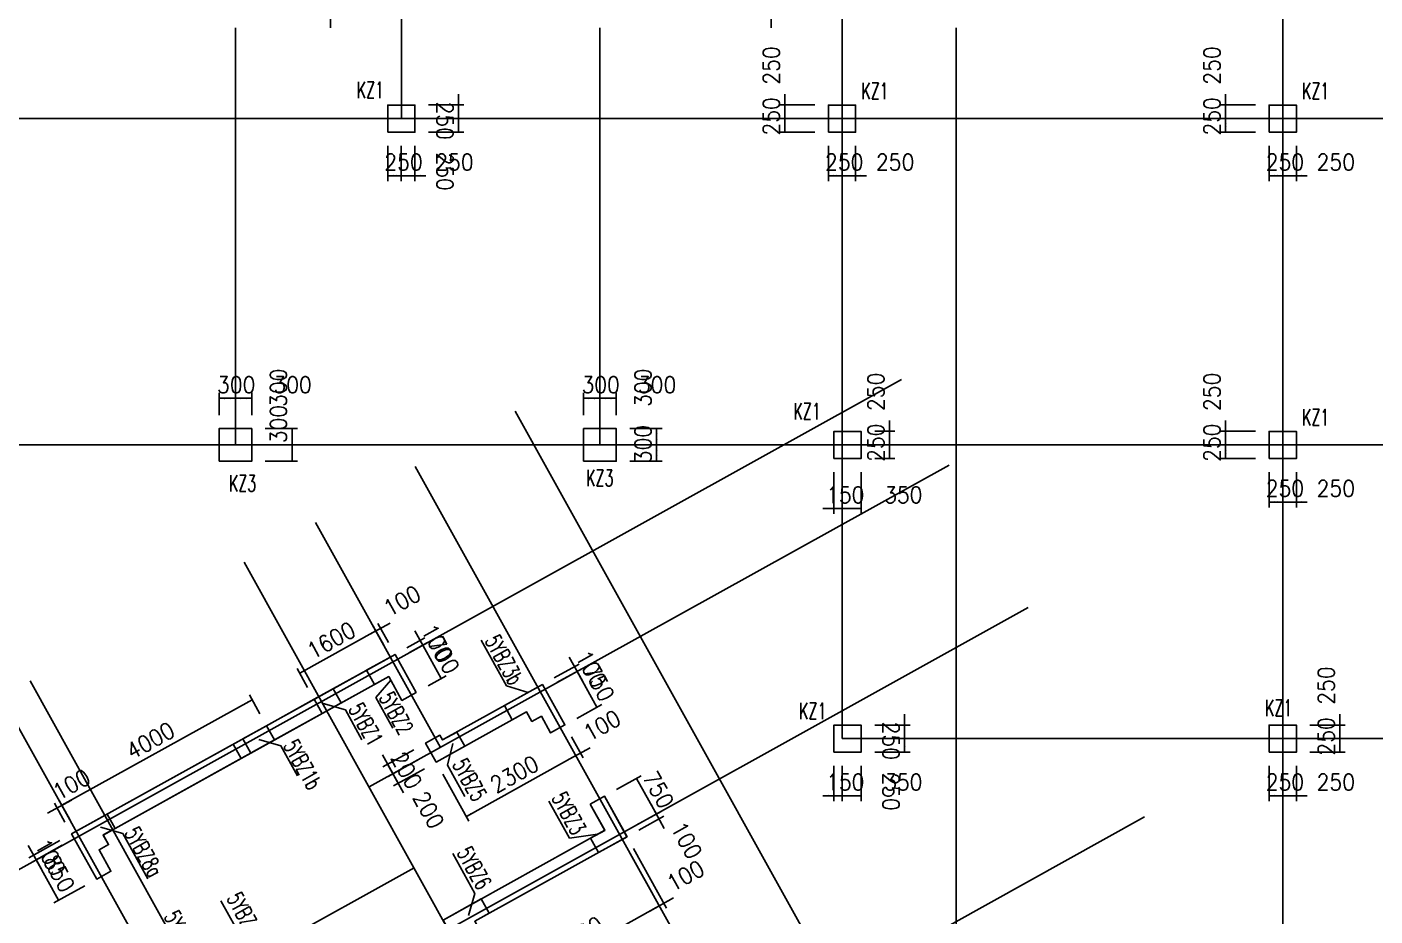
# Model space of a CAD drawing. Extents: x 387171 to 699106, y 11966 to 245688.
# Drawn here: x 493477 to 518254, y 130026 to 146373 of the extents above; entities that cross this region are included whole.
import ezdxf

# ---------------------------------------------------------------- set-up
doc = ezdxf.new("R2010")
doc.units = 0
doc.header["$LTSCALE"] = 100
doc.header["$MEASUREMENT"] = 0
doc.linetypes.add('DASHED', pattern=[19.05, 12.7, -6.35])
for name, color, linetype in [('22000', 2, 'Continuous'), ('b边缘构件', 235, 'Continuous'), ('COLU', 7, 'Continuous'), ('COLU_DASH', 9, 'DASHED'), ('DIM', 3, 'Continuous'), ('DOTE', 253, 'Continuous'), ('NUM', 7, 'Continuous'), ('wall-主楼', 2, 'Continuous'), ('Y阴影', 254, 'Continuous'), ('小尺寸', 4, 'Continuous'), ('边缘构件标注', 1, 'Continuous')]:
    doc.layers.add(name, color=color, linetype=linetype)
doc.styles.get("Standard").update_dxf_attribs({"font": 'standard'})
doc.dimstyles.get("Standard").update_dxf_attribs({"dimtxt": 300, "dimasz": 100, "dimexe": 100, "dimexo": 250, "dimgap": 100, "dimtad": 0, "dimtoh": 1, "dimdec": 0, "dimdsep": 46, "dimcen": 0.09, "dimclrt": 7, "dimadec": 0, "dimazin": 0, "dimtfac": 1, "dimtdec": 4, "dimtofl": 0, "dimtmove": 0, "dimatfit": 3, "dimfxl": 1, "dimtolj": 1, "dimtzin": 0, "dimarcsym": 0})

# ---------------------------------------------------------------- blocks, each defined once
blk = doc.blocks.new('*D1211')
at = {"layer": '小尺寸', "color": 0, "linetype": 'ByBlock', "lineweight": -2}
for p, q in [((504539, 131218), (505146, 130125)), ((504627, 131267), (505234, 130174)), ((504923, 130116), (505360, 130359))]:
    blk.add_line(p, q, dxfattribs=at)
for points in [[(505098, 130213), (505018, 130150), (505002, 130179)], [(505185, 130261), (505265, 130325), (505281, 130295)]]:
    blk.add_solid(points, dxfattribs=at)
at = {"layer": '小尺寸', "color": 7, "linetype": 'Continuous', "lineweight": -2, "insert": (505580, 130767), "char_height": 300, "width": 476.67, "attachment_point": 5, "rotation": 29.0454}
blk.add_mtext('100', dxfattribs=at)
blk = doc.blocks.new('*D3378')
at = {"layer": '小尺寸', "color": 0, "linetype": 'ByBlock', "lineweight": -2}
for p, q in [((493501, 131322), (493744, 130885)), ((494079, 131414), (493510, 131099)), ((494127, 131327), (493559, 131011))]:
    blk.add_line(p, q, dxfattribs=at)
for points in [[(493598, 131147), (493535, 131227), (493564, 131243)], [(493646, 131060), (493710, 130980), (493680, 130964)]]:
    blk.add_solid(points, dxfattribs=at)
at = {"layer": '小尺寸', "color": 7, "linetype": 'Continuous', "lineweight": -2, "insert": (493907, 131106), "char_height": 300, "width": 476.67, "attachment_point": 5, "rotation": 299.0454}
blk.add_mtext('100', dxfattribs=at)
blk = doc.blocks.new('*D2992')
at = {"layer": '小尺寸', "color": 0, "linetype": 'ByBlock', "lineweight": -2}
for p, q in [((494127, 131327), (493559, 131011)), ((493646, 131060), (494059, 130317)), ((494540, 130584), (493972, 130268))]:
    blk.add_line(p, q, dxfattribs=at)
for points in [[(493646, 131060), (493710, 130980), (493680, 130964)], [(494059, 130317), (493996, 130396), (494025, 130412)]]:
    blk.add_solid(points, dxfattribs=at)
at = {"layer": '小尺寸', "color": 7, "linetype": 'Continuous', "lineweight": -2, "insert": (494071, 130810), "char_height": 300, "width": 566.67, "attachment_point": 5, "rotation": 299.0454}
blk.add_mtext('850', dxfattribs=at)
blk = doc.blocks.new('*D3176')
at = {"layer": '小尺寸', "color": 0, "linetype": 'ByBlock', "lineweight": -2}
for p, q in [((500461, 134958), (500791, 135142)), ((500509, 134871), (500839, 135054)), ((500606, 135268), (500849, 134831))]:
    blk.add_line(p, q, dxfattribs=at)
for points in [[(500703, 135093), (500640, 135172), (500669, 135189)], [(500752, 135006), (500815, 134926), (500786, 134910)]]:
    blk.add_solid(points, dxfattribs=at)
at = {"layer": '小尺寸', "color": 7, "linetype": 'Continuous', "lineweight": -2, "insert": (501012, 135051), "char_height": 300, "width": 476.67, "attachment_point": 5, "rotation": 299.0454}
blk.add_mtext('100', dxfattribs=at)
blk = doc.blocks.new('*D4114')
at = {"layer": '小尺寸', "color": 0, "linetype": 'ByBlock', "lineweight": -2}
for p, q in [((500509, 134871), (500839, 135054)), ((500752, 135006), (501092, 134394)), ((500849, 134259), (501179, 134442))]:
    blk.add_line(p, q, dxfattribs=at)
for points in [[(500752, 135006), (500815, 134926), (500786, 134910)], [(501092, 134394), (501028, 134473), (501058, 134489)]]:
    blk.add_solid(points, dxfattribs=at)
at = {"layer": '小尺寸', "color": 7, "linetype": 'Continuous', "lineweight": -2, "insert": (501140, 134821), "char_height": 300, "width": 566.67, "attachment_point": 5, "rotation": 299.0454}
blk.add_mtext('700', dxfattribs=at)
blk = doc.blocks.new('*D3718')
at = {"layer": '小尺寸', "color": 0, "linetype": 'ByBlock', "lineweight": -2}
for p, q in [((500035, 135004), (499841, 135354)), ((498490, 134490), (499889, 135267)), ((498636, 134228), (498442, 134577))]:
    blk.add_line(p, q, dxfattribs=at)
for points in [[(499889, 135267), (499810, 135203), (499794, 135233)], [(498490, 134490), (498570, 134553), (498586, 134524)]]:
    blk.add_solid(points, dxfattribs=at)
at = {"layer": '小尺寸', "color": 7, "linetype": 'Continuous', "lineweight": -2, "insert": (499068, 135097), "char_height": 300, "width": 685, "attachment_point": 5, "rotation": 29.0454}
blk.add_mtext('1600', dxfattribs=at)
blk = doc.blocks.new('*D4470')
at = {"layer": '小尺寸', "color": 0, "linetype": 'ByBlock', "lineweight": -2}
for p, q in [((499714, 135170), (500151, 135412)), ((500035, 135004), (499841, 135354)), ((500122, 135053), (499928, 135403))]:
    blk.add_line(p, q, dxfattribs=at)
for points in [[(499977, 135315), (500056, 135378), (500072, 135349)], [(499889, 135267), (499810, 135203), (499794, 135233)]]:
    blk.add_solid(points, dxfattribs=at)
at = {"layer": '小尺寸', "color": 7, "linetype": 'Continuous', "lineweight": -2, "insert": (500371, 135820), "char_height": 300, "width": 476.67, "attachment_point": 5, "rotation": 29.0454}
blk.add_mtext('100', dxfattribs=at)
blk = doc.blocks.new('*D4239')
at = {"layer": '小尺寸', "color": 0, "linetype": 'ByBlock', "lineweight": -2}
for p, q in [((500587, 133084), (500018, 132768)), ((500009, 132992), (500300, 132467)), ((500684, 132909), (500115, 132593))]:
    blk.add_line(p, q, dxfattribs=at)
for points in [[(500106, 132817), (500043, 132896), (500072, 132912)], [(500203, 132642), (500266, 132563), (500237, 132546)]]:
    blk.add_solid(points, dxfattribs=at)
at = {"layer": '小尺寸', "color": 7, "linetype": 'Continuous', "lineweight": -2, "insert": (500453, 132706), "char_height": 300, "width": 566.67, "attachment_point": 5, "rotation": 299.0454}
blk.add_mtext('200', dxfattribs=at)
blk = doc.blocks.new('*D350')
at = {"layer": '小尺寸', "color": 0, "linetype": 'ByBlock', "lineweight": -2}
for p, q in [((503486, 133321), (503699, 132937)), ((503389, 132878), (503826, 133121)), ((503398, 133273), (503612, 132888))]:
    blk.add_line(p, q, dxfattribs=at)
for points in [[(503651, 133024), (503730, 133087), (503746, 133058)], [(503563, 132976), (503484, 132912), (503468, 132942)]]:
    blk.add_solid(points, dxfattribs=at)
at = {"layer": '小尺寸', "color": 7, "linetype": 'Continuous', "lineweight": -2, "insert": (504046, 133529), "char_height": 300, "width": 476.67, "attachment_point": 5, "rotation": 29.0454}
blk.add_mtext('100', dxfattribs=at)
blk = doc.blocks.new('*D1043')
at = {"layer": '小尺寸', "color": 0, "linetype": 'ByBlock', "lineweight": -2}
for p, q in [((500106, 132817), (500397, 132292)), ((500684, 132909), (500115, 132593)), ((500781, 132734), (500213, 132418))]:
    blk.add_line(p, q, dxfattribs=at)
for points in [[(500203, 132642), (500140, 132721), (500169, 132737)], [(500300, 132467), (500363, 132388), (500334, 132372)]]:
    blk.add_solid(points, dxfattribs=at)
at = {"layer": '小尺寸', "color": 7, "linetype": 'Continuous', "lineweight": -2, "insert": (500859, 131975), "char_height": 300, "width": 566.67, "attachment_point": 5, "rotation": 299.0454}
blk.add_mtext('200', dxfattribs=at)
blk = doc.blocks.new('*D2005')
at = {"layer": '小尺寸', "color": 0, "linetype": 'ByBlock', "lineweight": -2}
for p, q in [((503398, 133273), (503612, 132888)), ((501553, 131859), (503563, 132976)), ((501121, 132637), (501601, 131771))]:
    blk.add_line(p, q, dxfattribs=at)
for points in [[(503563, 132976), (503484, 132912), (503468, 132942)], [(501553, 131859), (501632, 131922), (501648, 131893)]]:
    blk.add_solid(points, dxfattribs=at)
at = {"layer": '小尺寸', "color": 7, "linetype": 'Continuous', "lineweight": -2, "insert": (502437, 132636), "char_height": 300, "width": 780, "attachment_point": 5, "rotation": 29.0454}
blk.add_mtext('2300', dxfattribs=at)
blk = doc.blocks.new('*D2174')
at = {"layer": '小尺寸', "color": 0, "linetype": 'ByBlock', "lineweight": -2}
for p, q in [((503170, 134404), (503628, 134658)), ((503219, 134317), (503677, 134571)), ((503444, 134785), (503686, 134348))]:
    blk.add_line(p, q, dxfattribs=at)
for points in [[(503541, 134610), (503478, 134689), (503507, 134705)], [(503589, 134523), (503652, 134443), (503623, 134427)]]:
    blk.add_solid(points, dxfattribs=at)
at = {"layer": '小尺寸', "color": 7, "linetype": 'Continuous', "lineweight": -2, "insert": (503850, 134568), "char_height": 300, "width": 476.67, "attachment_point": 5, "rotation": 299.0454}
blk.add_mtext('100', dxfattribs=at)
blk = doc.blocks.new('*D1925')
at = {"layer": '小尺寸', "color": 0, "linetype": 'ByBlock', "lineweight": -2}
for p, q in [((503219, 134317), (503677, 134571)), ((503589, 134523), (503953, 133867)), ((503583, 133661), (504041, 133915))]:
    blk.add_line(p, q, dxfattribs=at)
for points in [[(503589, 134523), (503652, 134443), (503623, 134427)], [(503953, 133867), (503890, 133946), (503919, 133962)]]:
    blk.add_solid(points, dxfattribs=at)
at = {"layer": '小尺寸', "color": 7, "linetype": 'Continuous', "lineweight": -2, "insert": (503990, 134316), "char_height": 300, "width": 566.67, "attachment_point": 5, "rotation": 299.0454}
blk.add_mtext('750', dxfattribs=at)
blk = doc.blocks.new('*D2683')
at = {"layer": '小尺寸', "color": 0, "linetype": 'ByBlock', "lineweight": -2}
for p, q in [((504311, 132350), (504769, 132604)), ((504682, 132555), (505046, 131900)), ((504675, 131694), (505133, 131948))]:
    blk.add_line(p, q, dxfattribs=at)
for points in [[(504682, 132555), (504745, 132476), (504716, 132460)], [(505046, 131900), (504983, 131979), (505012, 131995)]]:
    blk.add_solid(points, dxfattribs=at)
at = {"layer": '小尺寸', "color": 7, "linetype": 'Continuous', "lineweight": -2, "insert": (505082, 132349), "char_height": 300, "width": 566.67, "attachment_point": 5, "rotation": 299.0454}
blk.add_mtext('750', dxfattribs=at)
blk = doc.blocks.new('*D2440')
at = {"layer": '小尺寸', "color": 0, "linetype": 'ByBlock', "lineweight": -2}
for p, q in [((504949, 132075), (505191, 131638)), ((504675, 131694), (505133, 131948)), ((504724, 131607), (505182, 131861))]:
    blk.add_line(p, q, dxfattribs=at)
for points in [[(505046, 131900), (504983, 131979), (505012, 131995)], [(505094, 131812), (505157, 131733), (505128, 131717)]]:
    blk.add_solid(points, dxfattribs=at)
at = {"layer": '小尺寸', "color": 7, "linetype": 'Continuous', "lineweight": -2, "insert": (505599, 131418), "char_height": 300, "width": 476.67, "attachment_point": 5, "rotation": 299.0454}
blk.add_mtext('100', dxfattribs=at)
blk = doc.blocks.new('*D106')
at = {"layer": '小尺寸', "color": 0, "linetype": 'ByBlock', "lineweight": -2}
for p, q in [((504831, 130694), (505146, 130125)), ((502388, 128708), (505098, 130213)), ((502121, 129189), (502436, 128620))]:
    blk.add_line(p, q, dxfattribs=at)
for points in [[(505098, 130213), (505018, 130150), (505002, 130179)], [(502388, 128708), (502467, 128771), (502483, 128742)]]:
    blk.add_solid(points, dxfattribs=at)
at = {"layer": '小尺寸', "color": 7, "linetype": 'Continuous', "lineweight": -2, "insert": (503621, 129679), "char_height": 300, "width": 775, "attachment_point": 5, "rotation": 29.0454}
blk.add_mtext('3100', dxfattribs=at)
blk = doc.blocks.new('*D3822')
at = {"layer": '小尺寸', "color": 0, "linetype": 'ByBlock', "lineweight": -2}
for p, q in [((497760, 133745), (497568, 134092)), ((497616, 134004), (494119, 132062)), ((494263, 131803), (494071, 132150))]:
    blk.add_line(p, q, dxfattribs=at)
for points in [[(497616, 134004), (497537, 133941), (497521, 133970)], [(494119, 132062), (494198, 132125), (494215, 132096)]]:
    blk.add_solid(points, dxfattribs=at)
at = {"layer": '小尺寸', "color": 7, "linetype": 'Continuous', "lineweight": -2, "insert": (495746, 133252), "char_height": 300, "width": 790, "attachment_point": 5, "rotation": 29.0454}
blk.add_mtext('4000', dxfattribs=at)
blk = doc.blocks.new('*D3416')
at = {"layer": '小尺寸', "color": 0, "linetype": 'ByBlock', "lineweight": -2}
for p, q in [((494294, 132159), (493857, 131917)), ((494176, 131754), (493983, 132101)), ((494263, 131803), (494071, 132150))]:
    blk.add_line(p, q, dxfattribs=at)
for points in [[(494119, 132062), (494198, 132125), (494215, 132096)], [(494032, 132014), (493952, 131951), (493936, 131980)]]:
    blk.add_solid(points, dxfattribs=at)
at = {"layer": '小尺寸', "color": 7, "linetype": 'Continuous', "lineweight": -2, "insert": (494294, 132445), "char_height": 300, "width": 476.67, "attachment_point": 5, "rotation": 29.0454}
blk.add_mtext('100', dxfattribs=at)
blk = doc.blocks.new('*D4488')
at = {"layer": 'DIM', "color": 0, "linetype": 'ByBlock', "lineweight": -2}
for p, q in [((500108, 144188), (500108, 143538)), ((500358, 144188), (500358, 143538)), ((500108, 143638), (500358, 143638))]:
    blk.add_line(p, q, dxfattribs=at)
for points in [[(500108, 143638), (500208, 143655), (500208, 143621)], [(500358, 143638), (500258, 143621), (500258, 143655)]]:
    blk.add_solid(points, dxfattribs=at)
at = {"layer": 'DIM', "color": 7, "linetype": 'Continuous', "lineweight": -2, "insert": (500398, 143888), "char_height": 300, "width": 566.67, "attachment_point": 5}
blk.add_mtext('250', dxfattribs=at)
blk = doc.blocks.new('*D0')
at = {"layer": 'DIM', "color": 0, "linetype": 'ByBlock', "lineweight": -2}
for p, q in [((500358, 144188), (500358, 143538)), ((500608, 144188), (500608, 143538)), ((500158, 143638), (500808, 143638))]:
    blk.add_line(p, q, dxfattribs=at)
for points in [[(500358, 143638), (500258, 143621), (500258, 143655)], [(500608, 143638), (500708, 143655), (500708, 143621)]]:
    blk.add_solid(points, dxfattribs=at)
at = {"layer": 'DIM', "color": 7, "linetype": 'Continuous', "lineweight": -2, "insert": (501334, 143888), "char_height": 300, "width": 566.67, "attachment_point": 5}
blk.add_mtext('250', dxfattribs=at)
blk = doc.blocks.new('*D929')
at = {"layer": 'DIM', "color": 0, "linetype": 'ByBlock', "lineweight": -2}
for p, q in [((500858, 144688), (501508, 144688)), ((501408, 144438), (501408, 144688)), ((500858, 144438), (501508, 144438))]:
    blk.add_line(p, q, dxfattribs=at)
for points in [[(501408, 144688), (501425, 144588), (501391, 144588)], [(501408, 144438), (501391, 144538), (501425, 144538)]]:
    blk.add_solid(points, dxfattribs=at)
at = {"layer": 'DIM', "color": 7, "linetype": 'Continuous', "lineweight": -2, "insert": (501158, 143712), "char_height": 300, "width": 566.67, "attachment_point": 5, "rotation": 270}
blk.add_mtext('250', dxfattribs=at)
blk = doc.blocks.new('*D537')
at = {"layer": 'DIM', "color": 0, "linetype": 'ByBlock', "lineweight": -2}
for p, q in [((501408, 144488), (501408, 145138)), ((500858, 144938), (501508, 144938)), ((500858, 144688), (501508, 144688))]:
    blk.add_line(p, q, dxfattribs=at)
for points in [[(501408, 144938), (501391, 145038), (501425, 145038)], [(501408, 144688), (501425, 144588), (501391, 144588)]]:
    blk.add_solid(points, dxfattribs=at)
at = {"layer": 'DIM', "color": 7, "linetype": 'Continuous', "lineweight": -2, "insert": (501158, 144648), "char_height": 300, "width": 566.67, "attachment_point": 5, "rotation": 270}
blk.add_mtext('250', dxfattribs=at)
blk = doc.blocks.new('*D1319')
at = {"layer": 'DIM', "color": 0, "linetype": 'ByBlock', "lineweight": -2}
for p, q in [((507408, 145138), (507408, 144488)), ((507958, 144938), (507308, 144938)), ((507958, 144688), (507308, 144688))]:
    blk.add_line(p, q, dxfattribs=at)
for points in [[(507408, 144938), (507391, 145038), (507425, 145038)], [(507408, 144688), (507425, 144588), (507391, 144588)]]:
    blk.add_solid(points, dxfattribs=at)
at = {"layer": 'DIM', "color": 7, "linetype": 'Continuous', "lineweight": -2, "insert": (507158, 145664), "char_height": 300, "width": 566.67, "attachment_point": 5, "rotation": 90}
blk.add_mtext('250', dxfattribs=at)
blk = doc.blocks.new('*D1068')
at = {"layer": 'DIM', "color": 0, "linetype": 'ByBlock', "lineweight": -2}
for p, q in [((507958, 144688), (507308, 144688)), ((507408, 144688), (507408, 144438)), ((507958, 144438), (507308, 144438))]:
    blk.add_line(p, q, dxfattribs=at)
for points in [[(507408, 144688), (507425, 144588), (507391, 144588)], [(507408, 144438), (507391, 144538), (507425, 144538)]]:
    blk.add_solid(points, dxfattribs=at)
at = {"layer": 'DIM', "color": 7, "linetype": 'Continuous', "lineweight": -2, "insert": (507158, 144728), "char_height": 300, "width": 566.67, "attachment_point": 5, "rotation": 90}
blk.add_mtext('250', dxfattribs=at)
blk = doc.blocks.new('*D1866')
at = {"layer": 'DIM', "color": 0, "linetype": 'ByBlock', "lineweight": -2}
for p, q in [((508208, 144188), (508208, 143538)), ((508458, 144188), (508458, 143538)), ((508208, 143638), (508458, 143638))]:
    blk.add_line(p, q, dxfattribs=at)
for points in [[(508208, 143638), (508308, 143655), (508308, 143621)], [(508458, 143638), (508358, 143621), (508358, 143655)]]:
    blk.add_solid(points, dxfattribs=at)
at = {"layer": 'DIM', "color": 7, "linetype": 'Continuous', "lineweight": -2, "insert": (508498, 143888), "char_height": 300, "width": 566.67, "attachment_point": 5}
blk.add_mtext('250', dxfattribs=at)
blk = doc.blocks.new('*D2052')
at = {"layer": 'DIM', "color": 0, "linetype": 'ByBlock', "lineweight": -2}
for p, q in [((508458, 144188), (508458, 143538)), ((508708, 144188), (508708, 143538)), ((508258, 143638), (508908, 143638))]:
    blk.add_line(p, q, dxfattribs=at)
for points in [[(508458, 143638), (508358, 143621), (508358, 143655)], [(508708, 143638), (508808, 143655), (508808, 143621)]]:
    blk.add_solid(points, dxfattribs=at)
at = {"layer": 'DIM', "color": 7, "linetype": 'Continuous', "lineweight": -2, "insert": (509434, 143888), "char_height": 300, "width": 566.67, "attachment_point": 5}
blk.add_mtext('250', dxfattribs=at)
blk = doc.blocks.new('*D1786')
at = {"layer": 'DIM', "color": 0, "linetype": 'ByBlock', "lineweight": -2}
for p, q in [((515508, 145138), (515508, 144488)), ((516058, 144938), (515408, 144938)), ((516058, 144688), (515408, 144688))]:
    blk.add_line(p, q, dxfattribs=at)
for points in [[(515508, 144938), (515491, 145038), (515525, 145038)], [(515508, 144688), (515525, 144588), (515491, 144588)]]:
    blk.add_solid(points, dxfattribs=at)
at = {"layer": 'DIM', "color": 7, "linetype": 'Continuous', "lineweight": -2, "insert": (515258, 145664), "char_height": 300, "width": 566.67, "attachment_point": 5, "rotation": 90}
blk.add_mtext('250', dxfattribs=at)
blk = doc.blocks.new('*D2574')
at = {"layer": 'DIM', "color": 0, "linetype": 'ByBlock', "lineweight": -2}
for p, q in [((516058, 144688), (515408, 144688)), ((515508, 144688), (515508, 144438)), ((516058, 144438), (515408, 144438))]:
    blk.add_line(p, q, dxfattribs=at)
for points in [[(515508, 144688), (515525, 144588), (515491, 144588)], [(515508, 144438), (515491, 144538), (515525, 144538)]]:
    blk.add_solid(points, dxfattribs=at)
at = {"layer": 'DIM', "color": 7, "linetype": 'Continuous', "lineweight": -2, "insert": (515258, 144728), "char_height": 300, "width": 566.67, "attachment_point": 5, "rotation": 90}
blk.add_mtext('250', dxfattribs=at)
blk = doc.blocks.new('*D2339')
at = {"layer": 'DIM', "color": 0, "linetype": 'ByBlock', "lineweight": -2}
for p, q in [((516308, 144188), (516308, 143538)), ((516558, 144188), (516558, 143538)), ((516308, 143638), (516558, 143638))]:
    blk.add_line(p, q, dxfattribs=at)
for points in [[(516308, 143638), (516408, 143655), (516408, 143621)], [(516558, 143638), (516458, 143621), (516458, 143655)]]:
    blk.add_solid(points, dxfattribs=at)
at = {"layer": 'DIM', "color": 7, "linetype": 'Continuous', "lineweight": -2, "insert": (516598, 143888), "char_height": 300, "width": 566.67, "attachment_point": 5}
blk.add_mtext('250', dxfattribs=at)
blk = doc.blocks.new('*D3105')
at = {"layer": 'DIM', "color": 0, "linetype": 'ByBlock', "lineweight": -2}
for p, q in [((516558, 144188), (516558, 143538)), ((516808, 144188), (516808, 143538)), ((516358, 143638), (517008, 143638))]:
    blk.add_line(p, q, dxfattribs=at)
for points in [[(516558, 143638), (516458, 143621), (516458, 143655)], [(516808, 143638), (516908, 143655), (516908, 143621)]]:
    blk.add_solid(points, dxfattribs=at)
at = {"layer": 'DIM', "color": 7, "linetype": 'Continuous', "lineweight": -2, "insert": (517534, 143888), "char_height": 300, "width": 566.67, "attachment_point": 5}
blk.add_mtext('250', dxfattribs=at)
blk = doc.blocks.new('*D1558')
at = {"layer": 'DIM', "color": 0, "linetype": 'ByBlock', "lineweight": -2}
for p, q in [((509331, 139138), (509331, 138488)), ((509058, 138938), (509431, 138938)), ((509058, 138688), (509431, 138688))]:
    blk.add_line(p, q, dxfattribs=at)
for points in [[(509331, 138938), (509315, 139038), (509348, 139038)], [(509331, 138688), (509348, 138588), (509315, 138588)]]:
    blk.add_solid(points, dxfattribs=at)
at = {"layer": 'DIM', "color": 7, "linetype": 'Continuous', "lineweight": -2, "insert": (509081, 139664), "char_height": 300, "width": 566.67, "attachment_point": 5, "rotation": 90}
blk.add_mtext('250', dxfattribs=at)
blk = doc.blocks.new('*D1292')
at = {"layer": 'DIM', "color": 0, "linetype": 'ByBlock', "lineweight": -2}
for p, q in [((509058, 138688), (509431, 138688)), ((509331, 138688), (509331, 138438)), ((509058, 138438), (509431, 138438))]:
    blk.add_line(p, q, dxfattribs=at)
for points in [[(509331, 138688), (509348, 138588), (509315, 138588)], [(509331, 138438), (509315, 138538), (509348, 138538)]]:
    blk.add_solid(points, dxfattribs=at)
at = {"layer": 'DIM', "color": 7, "linetype": 'Continuous', "lineweight": -2, "insert": (509081, 138728), "char_height": 300, "width": 566.67, "attachment_point": 5, "rotation": 90}
blk.add_mtext('250', dxfattribs=at)
blk = doc.blocks.new('*D2083')
at = {"layer": 'DIM', "color": 0, "linetype": 'ByBlock', "lineweight": -2}
for p, q in [((508308, 138188), (508308, 137419)), ((508458, 138188), (508458, 137419)), ((508108, 137519), (508658, 137519))]:
    blk.add_line(p, q, dxfattribs=at)
for points in [[(508308, 137519), (508208, 137503), (508208, 137536)], [(508458, 137519), (508558, 137536), (508558, 137503)]]:
    blk.add_solid(points, dxfattribs=at)
at = {"layer": 'DIM', "color": 7, "linetype": 'Continuous', "lineweight": -2, "insert": (508519, 137769), "char_height": 300, "width": 476.67, "attachment_point": 5}
blk.add_mtext('150', dxfattribs=at)
blk = doc.blocks.new('*D1824')
at = {"layer": 'DIM', "color": 0, "linetype": 'ByBlock', "lineweight": -2}
for p, q in [((508458, 138188), (508458, 137419)), ((508808, 138188), (508808, 137419)), ((508458, 137519), (508808, 137519))]:
    blk.add_line(p, q, dxfattribs=at)
for points in [[(508458, 137519), (508558, 137536), (508558, 137503)], [(508808, 137519), (508708, 137503), (508708, 137536)]]:
    blk.add_solid(points, dxfattribs=at)
at = {"layer": 'DIM', "color": 7, "linetype": 'Continuous', "lineweight": -2, "insert": (509584, 137769), "char_height": 300, "width": 566.67, "attachment_point": 5}
blk.add_mtext('350', dxfattribs=at)
blk = doc.blocks.new('*D2031')
at = {"layer": 'DIM', "color": 0, "linetype": 'ByBlock', "lineweight": -2}
for p, q in [((508308, 132788), (508308, 132138)), ((508458, 132788), (508458, 132138)), ((508108, 132238), (508658, 132238))]:
    blk.add_line(p, q, dxfattribs=at)
for points in [[(508308, 132238), (508208, 132221), (508208, 132255)], [(508458, 132238), (508558, 132255), (508558, 132221)]]:
    blk.add_solid(points, dxfattribs=at)
at = {"layer": 'DIM', "color": 7, "linetype": 'Continuous', "lineweight": -2, "insert": (508519, 132488), "char_height": 300, "width": 476.67, "attachment_point": 5}
blk.add_mtext('150', dxfattribs=at)
blk = doc.blocks.new('*D2809')
at = {"layer": 'DIM', "color": 0, "linetype": 'ByBlock', "lineweight": -2}
for p, q in [((508458, 132788), (508458, 132138)), ((508808, 132788), (508808, 132138)), ((508458, 132238), (508808, 132238))]:
    blk.add_line(p, q, dxfattribs=at)
for points in [[(508458, 132238), (508558, 132255), (508558, 132221)], [(508808, 132238), (508708, 132221), (508708, 132255)]]:
    blk.add_solid(points, dxfattribs=at)
at = {"layer": 'DIM', "color": 7, "linetype": 'Continuous', "lineweight": -2, "insert": (509584, 132488), "char_height": 300, "width": 566.67, "attachment_point": 5}
blk.add_mtext('350', dxfattribs=at)
blk = doc.blocks.new('*D2546')
at = {"layer": 'DIM', "color": 0, "linetype": 'ByBlock', "lineweight": -2}
for p, q in [((509058, 133288), (509708, 133288)), ((509608, 133038), (509608, 133288)), ((509058, 133038), (509708, 133038))]:
    blk.add_line(p, q, dxfattribs=at)
for points in [[(509608, 133288), (509625, 133188), (509591, 133188)], [(509608, 133038), (509591, 133138), (509625, 133138)]]:
    blk.add_solid(points, dxfattribs=at)
at = {"layer": 'DIM', "color": 7, "linetype": 'Continuous', "lineweight": -2, "insert": (509358, 132312), "char_height": 300, "width": 566.67, "attachment_point": 5, "rotation": 270}
blk.add_mtext('250', dxfattribs=at)
blk = doc.blocks.new('*D3330')
at = {"layer": 'DIM', "color": 0, "linetype": 'ByBlock', "lineweight": -2}
for p, q in [((509608, 133088), (509608, 133738)), ((509058, 133538), (509708, 133538)), ((509058, 133288), (509708, 133288))]:
    blk.add_line(p, q, dxfattribs=at)
for points in [[(509608, 133538), (509591, 133638), (509625, 133638)], [(509608, 133288), (509625, 133188), (509591, 133188)]]:
    blk.add_solid(points, dxfattribs=at)
at = {"layer": 'DIM', "color": 7, "linetype": 'Continuous', "lineweight": -2, "insert": (509358, 133248), "char_height": 300, "width": 566.67, "attachment_point": 5, "rotation": 270}
blk.add_mtext('250', dxfattribs=at)
blk = doc.blocks.new('*D2938')
at = {"layer": 'DIM', "color": 0, "linetype": 'ByBlock', "lineweight": -2}
for p, q in [((515508, 139138), (515508, 138488)), ((516058, 138938), (515408, 138938)), ((516058, 138688), (515408, 138688))]:
    blk.add_line(p, q, dxfattribs=at)
for points in [[(515508, 138938), (515491, 139038), (515525, 139038)], [(515508, 138688), (515525, 138588), (515491, 138588)]]:
    blk.add_solid(points, dxfattribs=at)
at = {"layer": 'DIM', "color": 7, "linetype": 'Continuous', "lineweight": -2, "insert": (515258, 139664), "char_height": 300, "width": 566.67, "attachment_point": 5, "rotation": 90}
blk.add_mtext('250', dxfattribs=at)
blk = doc.blocks.new('*D3845')
at = {"layer": 'DIM', "color": 0, "linetype": 'ByBlock', "lineweight": -2}
for p, q in [((516058, 138688), (515408, 138688)), ((515508, 138688), (515508, 138438)), ((516058, 138438), (515408, 138438))]:
    blk.add_line(p, q, dxfattribs=at)
for points in [[(515508, 138688), (515525, 138588), (515491, 138588)], [(515508, 138438), (515491, 138538), (515525, 138538)]]:
    blk.add_solid(points, dxfattribs=at)
at = {"layer": 'DIM', "color": 7, "linetype": 'Continuous', "lineweight": -2, "insert": (515258, 138728), "char_height": 300, "width": 566.67, "attachment_point": 5, "rotation": 90}
blk.add_mtext('250', dxfattribs=at)
blk = doc.blocks.new('*D4045')
at = {"layer": 'DIM', "color": 0, "linetype": 'ByBlock', "lineweight": -2}
for p, q in [((516308, 138188), (516308, 137538)), ((516558, 138188), (516558, 137538)), ((516308, 137638), (516558, 137638))]:
    blk.add_line(p, q, dxfattribs=at)
for points in [[(516308, 137638), (516408, 137655), (516408, 137621)], [(516558, 137638), (516458, 137621), (516458, 137655)]]:
    blk.add_solid(points, dxfattribs=at)
at = {"layer": 'DIM', "color": 7, "linetype": 'Continuous', "lineweight": -2, "insert": (516598, 137888), "char_height": 300, "width": 566.67, "attachment_point": 5}
blk.add_mtext('250', dxfattribs=at)
blk = doc.blocks.new('*D3788')
at = {"layer": 'DIM', "color": 0, "linetype": 'ByBlock', "lineweight": -2}
for p, q in [((516558, 138188), (516558, 137538)), ((516808, 138188), (516808, 137538)), ((516358, 137638), (517008, 137638))]:
    blk.add_line(p, q, dxfattribs=at)
for points in [[(516558, 137638), (516458, 137621), (516458, 137655)], [(516808, 137638), (516908, 137655), (516908, 137621)]]:
    blk.add_solid(points, dxfattribs=at)
at = {"layer": 'DIM', "color": 7, "linetype": 'Continuous', "lineweight": -2, "insert": (517534, 137888), "char_height": 300, "width": 566.67, "attachment_point": 5}
blk.add_mtext('250', dxfattribs=at)
blk = doc.blocks.new('*D4545')
at = {"layer": 'DIM', "color": 0, "linetype": 'ByBlock', "lineweight": -2}
for p, q in [((517608, 133738), (517608, 133088)), ((517058, 133538), (517708, 133538)), ((517058, 133288), (517708, 133288))]:
    blk.add_line(p, q, dxfattribs=at)
for points in [[(517608, 133538), (517591, 133638), (517625, 133638)], [(517608, 133288), (517625, 133188), (517591, 133188)]]:
    blk.add_solid(points, dxfattribs=at)
at = {"layer": 'DIM', "color": 7, "linetype": 'Continuous', "lineweight": -2, "insert": (517358, 134264), "char_height": 300, "width": 566.67, "attachment_point": 5, "rotation": 90}
blk.add_mtext('250', dxfattribs=at)
blk = doc.blocks.new('*D4165')
at = {"layer": 'DIM', "color": 0, "linetype": 'ByBlock', "lineweight": -2}
for p, q in [((517058, 133288), (517708, 133288)), ((517608, 133288), (517608, 133038)), ((517058, 133038), (517708, 133038))]:
    blk.add_line(p, q, dxfattribs=at)
for points in [[(517608, 133288), (517625, 133188), (517591, 133188)], [(517608, 133038), (517591, 133138), (517625, 133138)]]:
    blk.add_solid(points, dxfattribs=at)
at = {"layer": 'DIM', "color": 7, "linetype": 'Continuous', "lineweight": -2, "insert": (517358, 133328), "char_height": 300, "width": 566.67, "attachment_point": 5, "rotation": 90}
blk.add_mtext('250', dxfattribs=at)
blk = doc.blocks.new('*D416')
at = {"layer": 'DIM', "color": 0, "linetype": 'ByBlock', "lineweight": -2}
for p, q in [((516308, 132788), (516308, 132138)), ((516558, 132788), (516558, 132138)), ((516308, 132238), (516558, 132238))]:
    blk.add_line(p, q, dxfattribs=at)
for points in [[(516308, 132238), (516408, 132255), (516408, 132221)], [(516558, 132238), (516458, 132221), (516458, 132255)]]:
    blk.add_solid(points, dxfattribs=at)
at = {"layer": 'DIM', "color": 7, "linetype": 'Continuous', "lineweight": -2, "insert": (516598, 132488), "char_height": 300, "width": 566.67, "attachment_point": 5}
blk.add_mtext('250', dxfattribs=at)
blk = doc.blocks.new('*D7')
at = {"layer": 'DIM', "color": 0, "linetype": 'ByBlock', "lineweight": -2}
for p, q in [((516558, 132788), (516558, 132138)), ((516808, 132788), (516808, 132138)), ((516358, 132238), (517008, 132238))]:
    blk.add_line(p, q, dxfattribs=at)
for points in [[(516558, 132238), (516458, 132221), (516458, 132255)], [(516808, 132238), (516908, 132255), (516908, 132221)]]:
    blk.add_solid(points, dxfattribs=at)
at = {"layer": 'DIM', "color": 7, "linetype": 'Continuous', "lineweight": -2, "insert": (517534, 132488), "char_height": 300, "width": 566.67, "attachment_point": 5}
blk.add_mtext('250', dxfattribs=at)
blk = doc.blocks.new('*D4227')
at = {"layer": 'DIM', "color": 0, "linetype": 'ByBlock', "lineweight": -2}
for p, q in [((497008, 139238), (497008, 139645)), ((497008, 139545), (497308, 139545)), ((497308, 139238), (497308, 139645))]:
    blk.add_line(p, q, dxfattribs=at)
for points in [[(497008, 139545), (497108, 139562), (497108, 139528)], [(497308, 139545), (497208, 139528), (497208, 139562)]]:
    blk.add_solid(points, dxfattribs=at)
at = {"layer": 'DIM', "color": 7, "linetype": 'Continuous', "lineweight": -2, "insert": (497323, 139795), "char_height": 300, "width": 566.67, "attachment_point": 5}
blk.add_mtext('300', dxfattribs=at)
blk = doc.blocks.new('*D477')
at = {"layer": 'DIM', "color": 0, "linetype": 'ByBlock', "lineweight": -2}
for p, q in [((497308, 139238), (497308, 139645)), ((497308, 139545), (497608, 139545)), ((497608, 139238), (497608, 139645))]:
    blk.add_line(p, q, dxfattribs=at)
for points in [[(497308, 139545), (497408, 139562), (497408, 139528)], [(497608, 139545), (497508, 139528), (497508, 139562)]]:
    blk.add_solid(points, dxfattribs=at)
at = {"layer": 'DIM', "color": 7, "linetype": 'Continuous', "lineweight": -2, "insert": (498359, 139795), "char_height": 300, "width": 566.67, "attachment_point": 5}
blk.add_mtext('300', dxfattribs=at)
blk = doc.blocks.new('*D73')
at = {"layer": 'DIM', "color": 0, "linetype": 'ByBlock', "lineweight": -2}
for p, q in [((497858, 138988), (498450, 138988)), ((498350, 138988), (498350, 138688)), ((497858, 138688), (498450, 138688))]:
    blk.add_line(p, q, dxfattribs=at)
for points in [[(498350, 138988), (498367, 138888), (498334, 138888)], [(498350, 138688), (498334, 138788), (498367, 138788)]]:
    blk.add_solid(points, dxfattribs=at)
at = {"layer": 'DIM', "color": 7, "linetype": 'Continuous', "lineweight": -2, "insert": (498100, 139739), "char_height": 300, "width": 566.67, "attachment_point": 5, "rotation": 90}
blk.add_mtext('300', dxfattribs=at)
blk = doc.blocks.new('*D974')
at = {"layer": 'DIM', "color": 0, "linetype": 'ByBlock', "lineweight": -2}
for p, q in [((497858, 138688), (498450, 138688)), ((498350, 138688), (498350, 138388)), ((497858, 138388), (498450, 138388))]:
    blk.add_line(p, q, dxfattribs=at)
for points in [[(498350, 138688), (498367, 138588), (498334, 138588)], [(498350, 138388), (498334, 138488), (498367, 138488)]]:
    blk.add_solid(points, dxfattribs=at)
at = {"layer": 'DIM', "color": 7, "linetype": 'Continuous', "lineweight": -2, "insert": (498100, 139071), "char_height": 300, "width": 566.67, "attachment_point": 5, "rotation": 90}
blk.add_mtext('300', dxfattribs=at)
blk = doc.blocks.new('*D575')
at = {"layer": 'DIM', "color": 0, "linetype": 'ByBlock', "lineweight": -2}
for p, q in [((503708, 139238), (503708, 139645)), ((503708, 139545), (504008, 139545)), ((504008, 139238), (504008, 139645))]:
    blk.add_line(p, q, dxfattribs=at)
for points in [[(503708, 139545), (503808, 139562), (503808, 139528)], [(504008, 139545), (503908, 139528), (503908, 139562)]]:
    blk.add_solid(points, dxfattribs=at)
at = {"layer": 'DIM', "color": 7, "linetype": 'Continuous', "lineweight": -2, "insert": (504023, 139795), "char_height": 300, "width": 566.67, "attachment_point": 5}
blk.add_mtext('300', dxfattribs=at)
blk = doc.blocks.new('*D1503')
at = {"layer": 'DIM', "color": 0, "linetype": 'ByBlock', "lineweight": -2}
for p, q in [((504008, 139238), (504008, 139645)), ((504008, 139545), (504308, 139545)), ((504308, 139238), (504308, 139645))]:
    blk.add_line(p, q, dxfattribs=at)
for points in [[(504008, 139545), (504108, 139562), (504108, 139528)], [(504308, 139545), (504208, 139528), (504208, 139562)]]:
    blk.add_solid(points, dxfattribs=at)
at = {"layer": 'DIM', "color": 7, "linetype": 'Continuous', "lineweight": -2, "insert": (505059, 139795), "char_height": 300, "width": 566.67, "attachment_point": 5}
blk.add_mtext('300', dxfattribs=at)
blk = doc.blocks.new('*D1082')
at = {"layer": 'DIM', "color": 0, "linetype": 'ByBlock', "lineweight": -2}
for p, q in [((504558, 138988), (505150, 138988)), ((505050, 138988), (505050, 138688)), ((504558, 138688), (505150, 138688))]:
    blk.add_line(p, q, dxfattribs=at)
for points in [[(505050, 138988), (505067, 138888), (505034, 138888)], [(505050, 138688), (505034, 138788), (505067, 138788)]]:
    blk.add_solid(points, dxfattribs=at)
at = {"layer": 'DIM', "color": 7, "linetype": 'Continuous', "lineweight": -2, "insert": (504800, 139739), "char_height": 300, "width": 566.67, "attachment_point": 5, "rotation": 90}
blk.add_mtext('300', dxfattribs=at)
blk = doc.blocks.new('*D2011')
at = {"layer": 'DIM', "color": 0, "linetype": 'ByBlock', "lineweight": -2}
for p, q in [((504558, 138688), (505150, 138688)), ((505050, 138688), (505050, 138388)), ((504558, 138388), (505150, 138388))]:
    blk.add_line(p, q, dxfattribs=at)
for points in [[(505050, 138688), (505067, 138588), (505034, 138588)], [(505050, 138388), (505034, 138488), (505067, 138488)]]:
    blk.add_solid(points, dxfattribs=at)
at = {"layer": 'DIM', "color": 7, "linetype": 'Continuous', "lineweight": -2, "insert": (504800, 138703), "char_height": 300, "width": 566.67, "attachment_point": 5, "rotation": 90}
blk.add_mtext('300', dxfattribs=at)

msp = doc.modelspace()

# ---------------------------------------------------------------- hatches: boundary and pattern name
at = {"layer": 'Y阴影'}
h = msp.add_hatch(dxfattribs=at)
h.set_pattern_fill('ANSI31', color=256, scale=25, angle=-60.95463, style=0)
h.set_pattern_definition([])
h.paths.add_polyline_path([(500242.1, 134837), (499717.5, 134545.7), (499863.2, 134283.4), (500125.4, 134429.1), (500368.2, 133992), (500630.5, 134137.6)], flags=0)
h = msp.add_hatch(dxfattribs=at)
h.set_pattern_fill('ANSI31', color=256, scale=25, angle=-60.95463, style=0)
h.set_pattern_definition([])
h.paths.add_polyline_path([(499105.6, 134205.8), (498755.9, 134011.6), (498901.5, 133749.4), (499251.2, 133943.6)], flags=0)
h = msp.add_hatch(dxfattribs=at)
h.set_pattern_fill('ANSI31', color=256, scale=25, angle=-60.95463, style=0)
h.set_pattern_definition([])
h.paths.add_polyline_path([(503364.3, 133539.7), (503102.3, 133394.2), (502932.1, 133700), (502757.5, 133603.1), (502660.4, 133777.9), (502398.1, 133632.3), (502252.5, 133894.5), (502951.9, 134282.9)], flags=0)
h = msp.add_hatch(dxfattribs=at)
h.set_pattern_fill('ANSI31', color=256, scale=25, angle=-60.95463, style=0)
h.set_pattern_definition([])
h.paths.add_polyline_path([(497881.6, 133526.1), (497444.5, 133283.4), (497590.2, 133021.1), (498027.3, 133263.9)], flags=0)
h = msp.add_hatch(dxfattribs=at)
h.set_pattern_fill('ANSI31', color=256, scale=25, angle=-60.95463, style=0)
h.set_pattern_definition([])
h.paths.add_polyline_path([(501067.4, 133350.8), (500805.1, 133205.1), (500999.3, 132855.4), (501523.9, 133146.7), (501378.2, 133409), (501116, 133263.4)], flags=0)
h = msp.add_hatch(dxfattribs=at)
h.set_pattern_fill('ANSI31', color=256, scale=25, angle=-60.95463, style=0)
h.set_pattern_definition([])
h.paths.add_polyline_path([(503830.8, 132083), (504097.4, 131601.9), (503835.5, 131456.5), (503981.2, 131194.2), (504505.7, 131485.5), (504092.8, 132228.5)], flags=0)
h = msp.add_hatch(dxfattribs=at)
h.set_pattern_fill('ANSI31', color=256, scale=25, angle=-60.95463, style=0)
h.set_pattern_definition([])
h.paths.add_polyline_path([(494758.5, 130705.1), (494297.3, 131535.6), (494952.9, 131899.7), (495098.6, 131637.4), (494880.3, 131516.2), (494977.4, 131341.3), (494802.3, 131244.1), (495020.8, 130850.7)], flags=0)

# ---------------------------------------------------------------- linework, layer by layer
at = {"layer": '22000', "linetype": 'Continuous'}
msp.add_lwpolyline([(494758.5, 130705.1), (495020.8, 130850.7), (494802.3, 131244.1), (494977.4, 131341.3), (494880, 131516.1), (500125.4, 134429.1), (500368.2, 133992), (500630.5, 134137.6), (500242.1, 134837), (494297.3, 131535.6), (494758.5, 130705.1)], dxfattribs=at)
at = {"layer": 'b边缘构件'}
for points in [[(500242.1, 134837), (499717.5, 134545.7), (499863.2, 134283.4), (500125.4, 134429.1), (500368.2, 133992), (500630.5, 134137.6), (500242.1, 134837)], [(499105.6, 134205.8), (498755.9, 134011.6), (498901.5, 133749.4), (499251.2, 133943.6), (499105.6, 134205.8)], [(503364.3, 133539.7), (503102.3, 133394.2), (502932.1, 133700), (502757.5, 133603.1), (502660.4, 133777.9), (502398.1, 133632.3), (502252.5, 133894.5), (502951.9, 134282.9), (503364.3, 133539.7)], [(497881.6, 133526.1), (497444.5, 133283.4), (497590.2, 133021.1), (498027.3, 133263.9), (497881.6, 133526.1)], [(501067.4, 133350.8), (500805.1, 133205.1), (500999.3, 132855.4), (501523.9, 133146.7), (501378.2, 133409), (501116, 133263.4), (501067.4, 133350.8)], [(501707.9, 129931.8), (501970.2, 130077.4), (501824.5, 130339.7), (501125.1, 129951.3), (501562.1, 129164.5), (501999.2, 129407.2), (501707.9, 129931.8), (501970.2, 130077.4)]]:
    msp.add_lwpolyline(points, dxfattribs=at)
for points in [[(503830.8, 132083), (504097.4, 131601.9), (503835.5, 131456.5), (503981.2, 131194.2), (504505.7, 131485.5), (504092.8, 132228.5)], [(494758.5, 130705.1), (494297.3, 131535.6), (494952.9, 131899.7), (495098.6, 131637.4), (494880.3, 131516.2), (494977.4, 131341.3), (494802.3, 131244.1), (495020.8, 130850.7)]]:
    msp.add_lwpolyline(points, close=True, dxfattribs=at)
at = {"layer": 'COLU'}
for points in [[(500108.1, 144437.9), (500608.1, 144437.9), (500608.1, 144937.9), (500108.1, 144937.9)], [(508208.1, 144437.9), (508708.1, 144437.9), (508708.1, 144937.9), (508208.1, 144937.9)], [(516308.1, 144437.9), (516808.1, 144437.9), (516808.1, 144937.9), (516308.1, 144937.9)], [(497008.1, 138387.9), (497608.1, 138387.9), (497608.1, 138987.9), (497008.1, 138987.9)], [(503708.1, 138387.9), (504308.1, 138387.9), (504308.1, 138987.9), (503708.1, 138987.9)], [(508308.1, 138437.9), (508808.1, 138437.9), (508808.1, 138937.9), (508308.1, 138937.9)], [(516308.1, 138437.9), (516808.1, 138437.9), (516808.1, 138937.9), (516308.1, 138937.9)], [(508308.1, 133037.9), (508808.1, 133037.9), (508808.1, 133537.9), (508308.1, 133537.9)], [(516308.1, 133037.9), (516808.1, 133037.9), (516808.1, 133537.9), (516308.1, 133537.9)]]:
    msp.add_lwpolyline(points, close=True, dxfattribs=at)
at = {"layer": 'COLU_DASH'}
msp.add_line((497269.7, 133186.3), (497415.3, 132924), dxfattribs=at)
at = {"layer": 'DOTE'}
for p, q in [((499058.1, 166887.9), (499058.1, 146357.9)), ((507158.1, 161487.9), (507158.1, 146357.9)), ((516558.1, 161487.9), (516558.1, 121887.9)), ((500358.1, 155487.9), (500358.1, 144687.9)), ((508458.1, 155487.9), (508458.1, 133287.9)), ((497308.1, 138687.9), (497308.1, 146357.9)), ((504008.1, 138687.9), (504008.1, 146357.9)), ((510558.1, 127887.9), (510558.1, 146357.9)), ((491462.9, 144687.9), (604647.2, 144687.9)), ((509551.1, 139892.3), (485532.5, 126553.7)), ((502447.3, 139310.9), (514847.8, 116981.6)), ((491703.8, 138687.9), (593508.1, 138687.9)), ((510425, 138318.7), (499765.7, 132399.1)), ((500611.4, 138291.3), (517042.2, 108704.7)), ((498780.4, 137263), (501078.8, 133124.3)), ((497469, 136534.8), (503360.6, 125925.9)), ((511881.5, 135696), (501222.2, 129776.4)), ((493535, 134350), (508021.3, 108264.7)), ((493010.4, 134058.7), (498903.6, 123447.1)), ((508458.1, 133287.9), (585258.1, 133287.9)), ((514017.7, 131849.4), (489999.1, 118510.8)), ((487231.8, 123493.9), (500591.1, 130912.9))]:
    msp.add_line(p, q, dxfattribs=at)
at = {"layer": 'wall-主楼'}
for points in [[(500242.1, 134837), (498755.9, 134011.6), (498901.5, 133749.4), (500125.4, 134429.1), (500368.2, 133992), (500630.5, 134137.6)], [(502932.3, 133700.2), (502757.5, 133603.1), (502660.4, 133777.9), (500999.3, 132855.4), (500805.1, 133205.1), (501067.4, 133350.8), (501116, 133263.4), (502951.9, 134282.9), (503364.5, 133539.8), (503102.3, 133394.2)], [(498755.9, 134011.6), (498901.5, 133749.4), (498027.3, 133263.9), (497881.6, 133526.1)], [(494297.3, 131535.6), (494758.5, 130705.1), (495020.8, 130850.7), (494802.3, 131244.1), (494977.1, 131341.2), (494880, 131516.1), (498027.3, 133263.9), (497881.6, 133526.1)], [(503830.5, 132082.8), (504097.5, 131602), (501125.1, 129951.3), (501562.1, 129164.5), (501999.2, 129407.2), (501707.9, 129931.8), (504505.5, 131485.4), (504092.8, 132228.5)]]:
    msp.add_lwpolyline(points, close=True, dxfattribs=at)
at = {"layer": '边缘构件标注', "color": 200}
for p, q in [((501825.3, 135099.5), (502291.7, 134259.5)), ((500162.2, 134363), (499892.3, 134041.5)), ((502689.6, 134137.3), (502291.7, 134259.5)), ((500202.6, 133482.8), (499892.3, 134041.5)), ((501307.2, 133198), (501205.1, 132798.2)), ((501523, 132225.7), (501205.1, 132798.2)), ((503070.8, 132140.9), (503449.5, 131458.9)), ((494828.4, 131659), (495236.3, 131542.4)), ((495700.1, 130707.3), (495236.3, 131542.4)), ((503966.4, 131529.2), (503449.5, 131458.9)), ((497040.6, 130303.2), (497448.8, 129568.2))]:
    msp.add_line(p, q, dxfattribs=at)
for points in [[(498921.1, 133931.8), (499329, 133815.2), (499634.9, 133264.4)], [(497735.9, 133273.6), (498143.8, 133157), (498449.7, 132606.2)], [(501594.4, 130033.1), (501711.1, 130441), (501303.2, 131175.4)]]:
    msp.add_lwpolyline(points, dxfattribs=at)

# ---------------------------------------------------------------- texts
at = {"layer": 'NUM', "color": 200, "width": 0.7}
for s, p in [('KZ1', (499538.3, 145062.8)), ('KZ1', (508814.1, 145044)), ('KZ1', (516914.1, 145044)), ('KZ1', (507566.9, 139155.2)), ('KZ1', (516914.1, 139044)), ('KZ3', (497190.1, 137830.6)), ('KZ3', (503757.3, 137927.3)), ('KZ1', (507670.6, 133644)), ('KZ1', (516232.9, 133702.3))]:
    msp.add_text(s, height=300, dxfattribs=at).set_placement(p)
at = {"layer": '边缘构件标注', "color": 200, "width": 0.7}
for s, p in [('5YBZ3b', (501883.9, 135089.4)), ('5YBZ2', (499935.6, 134040.9)), ('5YBZ1', (499376.7, 133833.8)), ('5YBZ1b', (498180.7, 133163.1)), ('5YBZ5', (501286.7, 132815.7)), ('5YBZ3', (503110.3, 132198.8)), ('5YBZ8a', (495259.2, 131555.8)), ('5YBZ6', (501369.8, 131193.5)), ('5YBZ1c', (497140.2, 130354.3)), ('5YBZ27', (495986.7, 130019.6))]:
    msp.add_text(s, height=300, rotation=299.04537, dxfattribs=at).set_placement(p)

# ---------------------------------------------------------------- dimensions: what is measured, and where the dimension line sits
at = {"layer": 'DIM', "color": 200}
for p1, p2, distance, picture, middle in [((508208.1, 144937.9), (508208.1, 144687.9), -800, '*D1319', (507158.1, 145156)), ((516308.1, 144937.9), (516308.1, 144687.9), -800, '*D1786', (515258.1, 145156)), ((500608.1, 144687.9), (500608.1, 144937.9), -800, '*D537', (501158.1, 145156)), ((508208.1, 144687.9), (508208.1, 144437.9), -800, '*D1068', (507158.1, 144219.9)), ((516308.1, 144687.9), (516308.1, 144437.9), -800, '*D2574', (515258.1, 144219.9)), ((500608.1, 144437.9), (500608.1, 144687.9), -800, '*D929', (501158.1, 144219.9)), ((500108.1, 144437.9), (500358.1, 144437.9), -800, '*D4488', (499890, 143887.9)), ((500358.1, 144437.9), (500608.1, 144437.9), -800, '*D0', (500826.1, 143887.9)), ((508208.1, 144437.9), (508458.1, 144437.9), -800, '*D1866', (507990, 143887.9)), ((508458.1, 144437.9), (508708.1, 144437.9), -800, '*D2052', (508926.1, 143887.9)), ((516308.1, 144437.9), (516558.1, 144437.9), -800, '*D2339', (516090, 143887.9)), ((516558.1, 144437.9), (516808.1, 144437.9), -800, '*D3105', (517026.1, 143887.9)), ((508808.1, 138937.9), (508808.1, 138687.9), 523.3, '*D1558', (509081.3, 139156)), ((516308.1, 138937.9), (516308.1, 138687.9), -800, '*D2938', (515258.1, 139156)), ((508808.1, 138687.9), (508808.1, 138437.9), 523.3, '*D1292', (509081.3, 138219.9)), ((516308.1, 138687.9), (516308.1, 138437.9), -800, '*D3845', (515258.1, 138219.9)), ((508308.1, 138437.9), (508458.1, 138437.9), -918.7, '*D2083', (508106.1, 137769.3)), ((508458.1, 138437.9), (508808.1, 138437.9), -918.7, '*D1824', (509026.1, 137769.3)), ((516308.1, 138437.9), (516558.1, 138437.9), -800, '*D4045', (516090, 137887.9)), ((516558.1, 138437.9), (516808.1, 138437.9), -800, '*D3788', (517026.1, 137887.9)), ((516808.1, 133537.9), (516808.1, 133287.9), 800, '*D4545', (517358.1, 133756)), ((508808.1, 133287.9), (508808.1, 133537.9), -800, '*D3330', (509358.1, 133756)), ((516808.1, 133287.9), (516808.1, 133037.9), 800, '*D4165', (517358.1, 132819.9)), ((508808.1, 133037.9), (508808.1, 133287.9), -800, '*D2546', (509358.1, 132819.9)), ((508308.1, 133037.9), (508458.1, 133037.9), -800, '*D2031', (508106.1, 132487.9)), ((508458.1, 133037.9), (508808.1, 133037.9), -800, '*D2809', (509026.1, 132487.9)), ((516308.1, 133037.9), (516558.1, 133037.9), -800, '*D416', (516090, 132487.9)), ((516558.1, 133037.9), (516808.1, 133037.9), -800, '*D7', (517026.1, 132487.9))]:
    dim = msp.add_aligned_dim(p1=p1, p2=p2, distance=distance, dimstyle='Standard', dxfattribs=at)
    dim.commit()
    dim.dimension.update_dxf_attribs({"geometry": picture, "text_midpoint": middle})
for base, p1, p2, picture, middle in [((497308.1, 139544.9), (497008.1, 138987.9), (497308.1, 138987.9), '*D4227', (496790, 139794.9)), ((497608.1, 139544.9), (497308.1, 138987.9), (497608.1, 138987.9), '*D477', (497826.1, 139794.9)), ((504008.1, 139544.9), (503708.1, 138987.9), (504008.1, 138987.9), '*D575', (503490, 139794.9)), ((504308.1, 139544.9), (504008.1, 138987.9), (504308.1, 138987.9), '*D1503', (504526.1, 139794.9))]:
    dim = msp.add_linear_dim(base=base, p1=p1, p2=p2, dimstyle='Standard', dxfattribs=at)
    dim.commit()
    dim.dimension.update_dxf_attribs({"geometry": picture, "text_midpoint": middle})
for base, p1, p2, picture, middle in [((498350.4, 138687.9), (497608.1, 138987.9), (497608.1, 138687.9), '*D73', (498100.4, 139206)), ((505050.4, 138687.9), (504308.1, 138987.9), (504308.1, 138687.9), '*D1082', (504800.4, 139206)), ((498350.4, 138387.9), (497608.1, 138687.9), (497608.1, 138387.9), '*D974', (498100.4, 138537.9)), ((505050.4, 138387.9), (504308.1, 138687.9), (504308.1, 138387.9), '*D2011', (504800.4, 138169.9))]:
    dim = msp.add_linear_dim(base=base, p1=p1, p2=p2, angle=90, dimstyle='Standard', dxfattribs=at)
    dim.commit()
    dim.dimension.update_dxf_attribs({"geometry": picture, "text_midpoint": middle})
at = {"layer": '小尺寸'}
for p1, p2, distance, picture, middle in [((500156.1, 134785.8), (500243.5, 134834.3), 550, '*D4470', (500031.7, 135631.7)), ((498757.3, 134009), (500156.1, 134785.8), 550, '*D3718', (499068.3, 135096.8)), ((500242.1, 134837), (500290.6, 134749.6), 527.4, '*D3176', (500823.7, 135391)), ((500290.6, 134749.6), (500630.5, 134137.6), 527.4, '*D4114', (501140.2, 134821)), ((503277.1, 133491.3), (503364.5, 133539.8), -589.9, '*D350', (503706.1, 133340.7)), ((500805.1, 133205.1), (500902.2, 133030.3), -800, '*D4239', (500218.4, 133128.8)), ((494297.3, 131535.6), (494345.8, 131448.2), -800, '*D3378', (493718.4, 131445.1)), ((494345.8, 131448.2), (494758.5, 130705.1), -800, '*D2992', (494071.3, 130809.6)), ((504418, 131436.8), (504505.5, 131485.4), -1400, '*D1211', (505240.3, 130578)), ((501999.2, 129407.2), (504709.3, 130912.3), -800, '*D106', (503621.3, 129678.9))]:
    dim = msp.add_aligned_dim(p1=p1, p2=p2, distance=distance, dimstyle='Standard', dxfattribs=at)
    dim.commit()
    dim.dimension.update_dxf_attribs({"geometry": picture, "text_midpoint": middle})
for base, p1, p2, angle, picture, middle in [((503589.2, 134522.5), (502951.9, 134282.9), (503000.4, 134195.5), 299.04537, '*D2174', (503661.2, 134907.8)), ((503953.4, 133866.8), (503000.4, 134195.5), (503364.5, 133539.8), 299.04537, '*D1925', (503989.9, 134316)), ((494119.1, 132062.3), (497881.6, 133526.1), (494384.7, 131584.1), 29.04537, '*D3822', (495746.2, 133251.9)), ((503563.5, 132975.6), (500999.3, 132855.4), (503277.1, 133491.3), 29.04537, '*D2005', (502436.8, 132635.8)), ((500300, 132467), (500902.2, 133030.3), (500999.3, 132855.4), 299.04537, '*D1043', (500624.4, 132397.8)), ((494031.7, 132013.7), (494384.7, 131584.1), (494297.3, 131535.6), 29.04537, '*D3416', (493954.1, 132256.6)), ((505045.7, 131899.8), (504092.8, 132228.5), (504456.9, 131572.8), 299.04537, '*D2683', (505082.2, 132349)), ((505094.3, 131812.4), (504456.9, 131572.8), (504505.5, 131485.4), 299.04537, '*D2440', (505410.9, 131757.2))]:
    dim = msp.add_linear_dim(base=base, p1=p1, p2=p2, angle=angle, dimstyle='Standard', dxfattribs=at)
    dim.commit()
    dim.dimension.update_dxf_attribs({"geometry": picture, "text_midpoint": middle})

doc.saveas('drawing.dxf')
